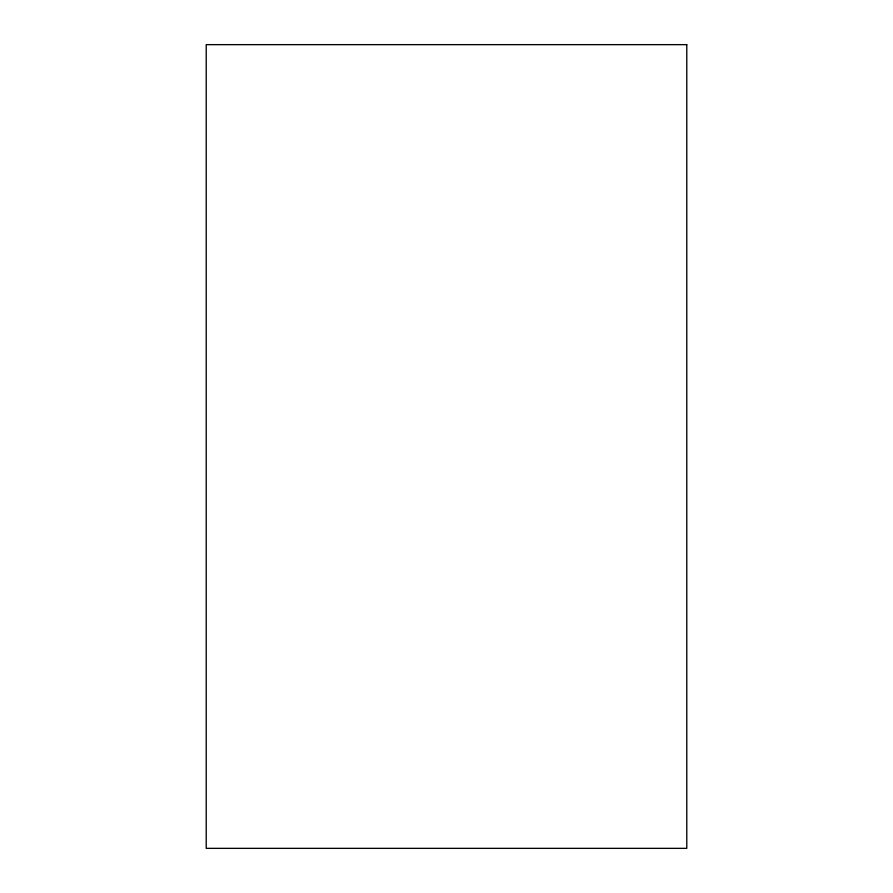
<?xml version="1.0" encoding="UTF-8"?>
<svg xmlns="http://www.w3.org/2000/svg" width="893" height="893" viewBox="0 0 893 893"><rect width="100%" height="100%" fill="white"/><g stroke="black" fill="none" stroke-linecap="round" stroke-linejoin="round"><path stroke-width="1.34" d="M686.784 44.65L206.216 44.65L206.216 848.35L686.784 848.35L686.784 44.65"/></g></svg>
